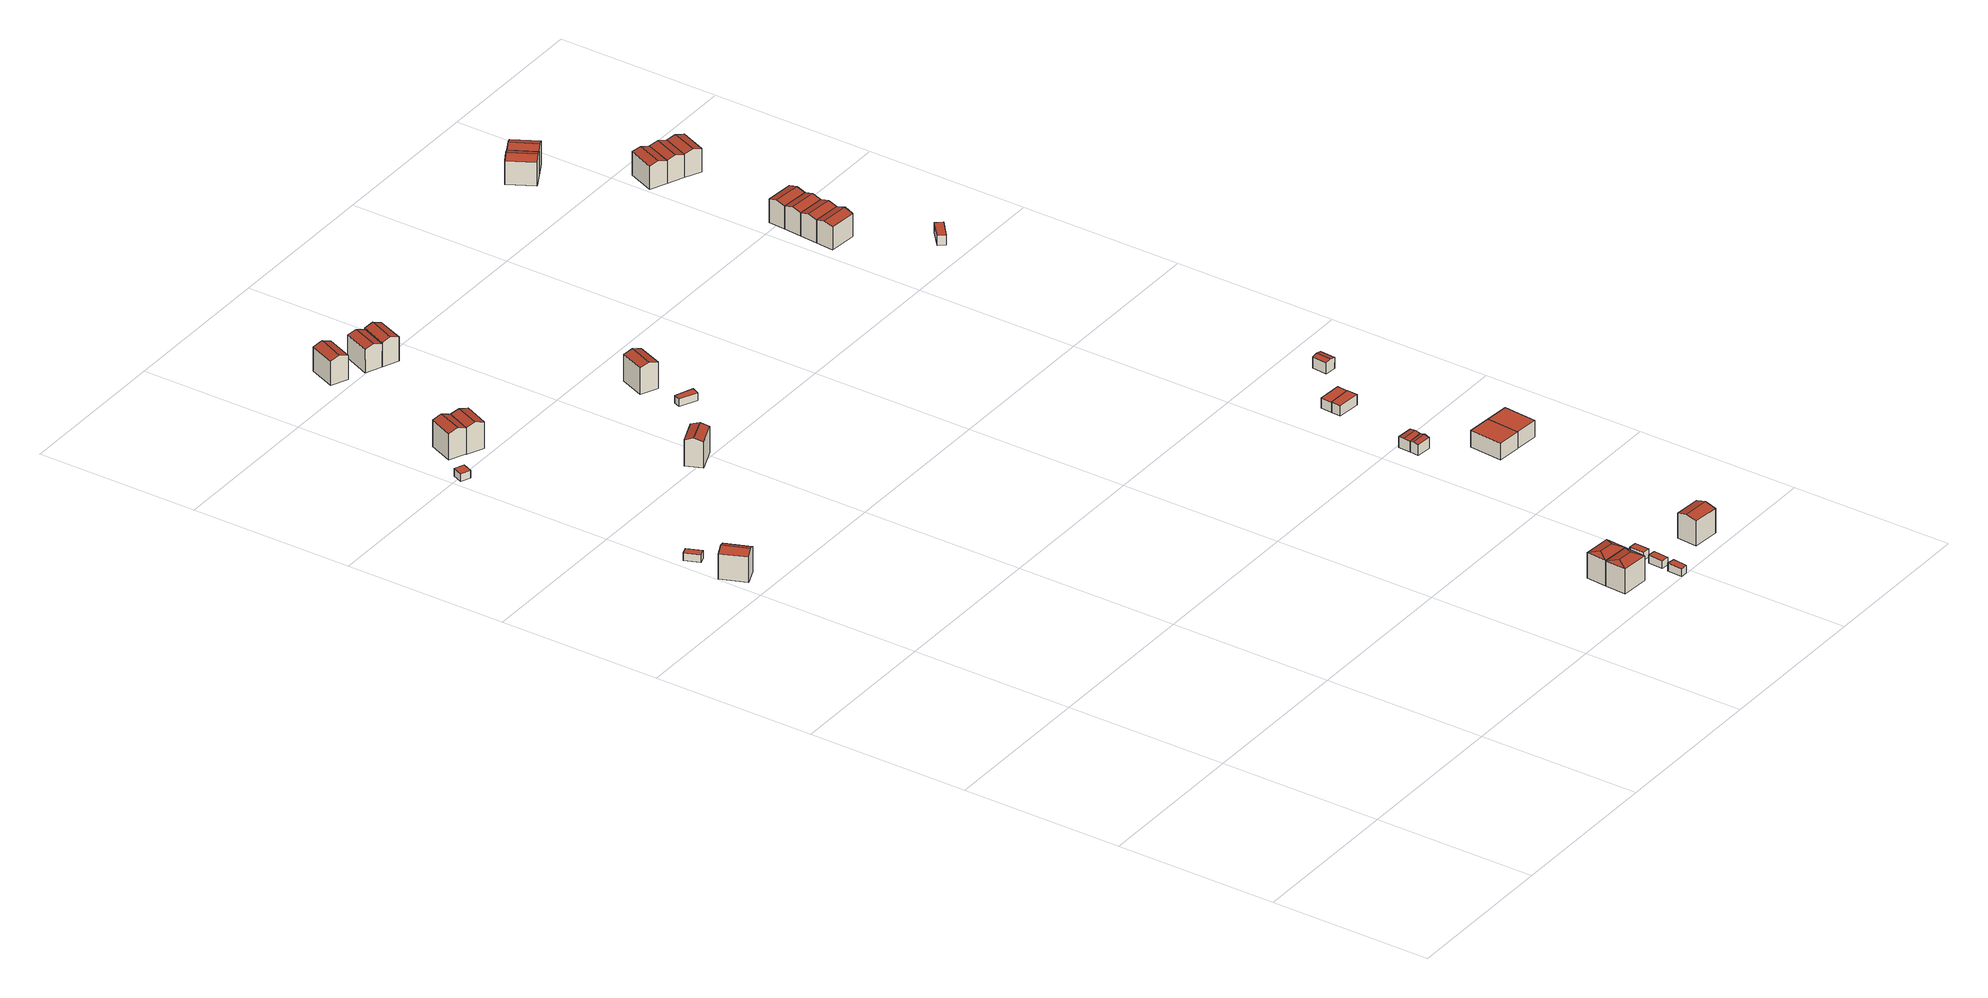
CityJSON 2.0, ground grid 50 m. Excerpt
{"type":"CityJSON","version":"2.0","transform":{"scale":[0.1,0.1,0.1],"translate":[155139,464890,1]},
"CityObjects":{
"building1":{"type":"Building","attributes":{"b3_bag_bag_overlap":0,"b3_bouwlagen":3,"b3_dak_type":"slanted","b3_extrusie":"standard","b3_h_dak_50p":9.16,"b3_h_dak_70p":9.9,"b3_h_dak_max":10.88,"b3_h_dak_min":7.5,"b3_h_maaiveld":1.74,"b3_h_nok":10.92,"b3_is_glas_dak":false,"b3_kas_warenhuis":false,"b3_kwaliteitsindicator":true,"b3_mutatie_ahn3_ahn4":false,"b3_mutatie_ahn4_ahn5":false,"b3_n_nok":1,"b3_n_vlakken":2,"b3_opp_buitenmuur":124.51,"b3_opp_dak_plat":0,"b3_opp_dak_schuin":59.18,"b3_opp_grond":45.48,"b3_opp_scheidingsmuur":61.88,"b3_rmse_lod12":1.39,"b3_rmse_lod13":1.39,"b3_rmse_lod22":0.351,"b3_t_run":29,"b3_val3dity_lod12":"[]","b3_val3dity_lod13":"[]","b3_val3dity_lod22":"[]","b3_volume_lod12":368.7,"b3_volume_lod13":368.7,"b3_volume_lod22":338.56,"geconstateerd":false,"oorspronkelijkbouwjaar":1986,"status":"Pand in gebruik"},"children":["building1-1"]},
"building1-1":{"type":"BuildingPart","parents":["building1"],"geometry":[{"type":"Solid","lod":"2.2","boundaries":[[[[0,1,2,3]],[[4,5,6,7]],[[5,4,1,0]],[[4,7,8,2,1]],[[9,8,7,6]],[[8,9,3,2]],[[9,6,5,0,3]]]],"semantics":{"surfaces":[{"type":"GroundSurface"},{"type":"RoofSurface"},{"type":"WallSurface"}],"values":[[0,1,2,2,1,2,2]]}}]},
"building2":{"type":"Building","attributes":{"b3_dak_type":"horizontal","b3_extrusie":"standard","b3_h_dak_50p":4.19,"b3_h_dak_70p":4.2,"b3_h_dak_max":4.26,"b3_h_dak_min":4.14,"b3_h_maaiveld":1.78,"b3_is_glas_dak":false,"b3_kas_warenhuis":false,"b3_kwaliteitsindicator":true,"b3_mutatie_ahn3_ahn4":false,"b3_mutatie_ahn4_ahn5":false,"b3_n_nok":0,"b3_n_vlakken":1,"b3_opp_buitenmuur":34.71,"b3_opp_dak_plat":10.98,"b3_opp_dak_schuin":0,"b3_opp_grond":10.98,"b3_opp_scheidingsmuur":0,"b3_rmse_lod12":0.0267,"b3_rmse_lod13":0.0267,"b3_rmse_lod22":0.0263,"b3_t_run":11,"b3_val3dity_lod12":"[]","b3_val3dity_lod13":"[]","b3_val3dity_lod22":"[]","b3_volume_lod12":26.51,"b3_volume_lod13":26.51,"b3_volume_lod22":26.48,"geconstateerd":false,"oorspronkelijkbouwjaar":1986,"status":"Pand in gebruik"},"children":["building2-1"]},
"building2-1":{"type":"BuildingPart","parents":["building2"],"geometry":[{"type":"Solid","lod":"2.2","boundaries":[[[[10,11,12,13]],[[14,15,16,17]],[[17,16,11,10]],[[16,15,12,11]],[[15,14,13,12]],[[14,17,10,13]]]],"semantics":{"surfaces":[{"type":"GroundSurface"},{"type":"RoofSurface"},{"type":"WallSurface"}],"values":[[0,1,2,2,2,2]]}}]},
"building3":{"type":"Building","attributes":{"b3_bag_bag_overlap":0,"b3_dak_type":"horizontal","b3_extrusie":"standard","b3_h_dak_50p":4.11,"b3_h_dak_70p":4.11,"b3_h_dak_max":4.18,"b3_h_dak_min":4.07,"b3_h_maaiveld":1.72,"b3_is_glas_dak":false,"b3_kas_warenhuis":false,"b3_kwaliteitsindicator":true,"b3_mutatie_ahn3_ahn4":false,"b3_mutatie_ahn4_ahn5":false,"b3_n_nok":0,"b3_n_vlakken":1,"b3_opp_buitenmuur":25.35,"b3_opp_dak_plat":10.2,"b3_opp_dak_schuin":0,"b3_opp_grond":10.2,"b3_opp_scheidingsmuur":5.17,"b3_rmse_lod12":0.0233,"b3_rmse_lod13":0.0233,"b3_rmse_lod22":0.0217,"b3_t_run":9,"b3_val3dity_lod12":"[]","b3_val3dity_lod13":"[]","b3_val3dity_lod22":"[]","b3_volume_lod12":24.41,"b3_volume_lod13":24.41,"b3_volume_lod22":24.38,"geconstateerd":false,"oorspronkelijkbouwjaar":1986,"status":"Pand in gebruik"},"children":["building3-1"]},
"building3-1":{"type":"BuildingPart","parents":["building3"],"geometry":[{"type":"Solid","lod":"2.2","boundaries":[[[[18,19,20,21]],[[22,23,24,25]],[[25,24,19,18]],[[24,23,20,19]],[[23,22,21,20]],[[22,25,18,21]]]],"semantics":{"surfaces":[{"type":"GroundSurface"},{"type":"RoofSurface"},{"type":"WallSurface"}],"values":[[0,1,2,2,2,2]]}}]},
"building4":{"type":"Building","attributes":{"b3_bag_bag_overlap":0,"b3_bouwlagen":3,"b3_dak_type":"slanted","b3_extrusie":"standard","b3_h_dak_50p":9.34,"b3_h_dak_70p":10.11,"b3_h_dak_max":11.2,"b3_h_dak_min":7.55,"b3_h_maaiveld":1.66,"b3_h_nok":11.25,"b3_is_glas_dak":false,"b3_kas_warenhuis":false,"b3_kwaliteitsindicator":true,"b3_mutatie_ahn3_ahn4":false,"b3_mutatie_ahn4_ahn5":false,"b3_n_nok":1,"b3_n_vlakken":2,"b3_opp_buitenmuur":63.86,"b3_opp_dak_plat":0,"b3_opp_dak_schuin":61.32,"b3_opp_grond":44.93,"b3_opp_scheidingsmuur":125.88,"b3_rmse_lod12":1.31,"b3_rmse_lod13":1.31,"b3_rmse_lod22":0.092,"b3_t_run":27,"b3_val3dity_lod12":"[]","b3_val3dity_lod13":"[]","b3_val3dity_lod22":"[]","b3_volume_lod12":380.02,"b3_volume_lod13":380.02,"b3_volume_lod22":346.81,"geconstateerd":false,"oorspronkelijkbouwjaar":1986,"status":"Pand in gebruik"},"children":["building4-1"]},
"building4-1":{"type":"BuildingPart","parents":["building4"],"geometry":[{"type":"Solid","lod":"2.2","boundaries":[[[[26,27,28,29]],[[30,31,32,33]],[[31,30,27,26]],[[30,33,34,28,27]],[[35,34,33,32]],[[34,35,29,28]],[[35,32,31,26,29]]]],"semantics":{"surfaces":[{"type":"GroundSurface"},{"type":"RoofSurface"},{"type":"WallSurface"}],"values":[[0,1,2,2,1,2,2]]}}]},
"building5":{"type":"Building","attributes":{"b3_bag_bag_overlap":0,"b3_bouwlagen":3,"b3_dak_type":"slanted","b3_extrusie":"standard","b3_h_dak_50p":9.34,"b3_h_dak_70p":10.17,"b3_h_dak_max":11.19,"b3_h_dak_min":7.53,"b3_h_maaiveld":1.62,"b3_h_nok":11.29,"b3_is_glas_dak":false,"b3_kas_warenhuis":false,"b3_kwaliteitsindicator":true,"b3_mutatie_ahn3_ahn4":false,"b3_mutatie_ahn4_ahn5":false,"b3_n_nok":1,"b3_n_vlakken":2,"b3_opp_buitenmuur":131.71,"b3_opp_dak_plat":0,"b3_opp_dak_schuin":63.19,"b3_opp_grond":46.37,"b3_opp_scheidingsmuur":62.33,"b3_rmse_lod12":1.32,"b3_rmse_lod13":1.32,"b3_rmse_lod22":0.0373,"b3_t_run":38,"b3_val3dity_lod12":"[]","b3_val3dity_lod13":"[]","b3_val3dity_lod22":"[]","b3_volume_lod12":394.14,"b3_volume_lod13":394.14,"b3_volume_lod22":361.53,"geconstateerd":false,"oorspronkelijkbouwjaar":1986,"status":"Pand in gebruik"},"children":["building5-1"]},
"building5-1":{"type":"BuildingPart","parents":["building5"],"geometry":[{"type":"Solid","lod":"2.2","boundaries":[[[[36,37,38,39]],[[34,40,41,37,36]],[[42,41,40,43]],[[41,42,38,37]],[[42,43,35,39,38]],[[34,35,43,40]],[[35,34,36,39]]]],"semantics":{"surfaces":[{"type":"GroundSurface"},{"type":"WallSurface"},{"type":"RoofSurface"}],"values":[[0,1,2,1,1,2,1]]}}]},
"building6":{"type":"Building","attributes":{"b3_bag_bag_overlap":0,"b3_bouwlagen":3,"b3_dak_type":"slanted","b3_extrusie":"standard","b3_h_dak_50p":9.34,"b3_h_dak_70p":10.08,"b3_h_dak_max":11.19,"b3_h_dak_min":7.54,"b3_h_maaiveld":1.75,"b3_h_nok":11.25,"b3_is_glas_dak":false,"b3_kas_warenhuis":false,"b3_kwaliteitsindicator":true,"b3_mutatie_ahn3_ahn4":false,"b3_mutatie_ahn4_ahn5":false,"b3_n_nok":1,"b3_n_vlakken":2,"b3_opp_buitenmuur":58.38,"b3_opp_dak_plat":0,"b3_opp_dak_schuin":58.74,"b3_opp_grond":43,"b3_opp_scheidingsmuur":125.67,"b3_rmse_lod12":1.34,"b3_rmse_lod13":1.34,"b3_rmse_lod22":0.0175,"b3_t_run":35,"b3_val3dity_lod12":"[]","b3_val3dity_lod13":"[]","b3_val3dity_lod22":"[]","b3_volume_lod12":358.3,"b3_volume_lod13":358.3,"b3_volume_lod22":327.25,"geconstateerd":false,"oorspronkelijkbouwjaar":1985,"status":"Pand in gebruik"},"children":["building6-1"]},
"building6-1":{"type":"BuildingPart","parents":["building6"],"geometry":[{"type":"Solid","lod":"2.2","boundaries":[[[[44,45,46,47]],[[48,49,50,51]],[[49,48,45,44]],[[48,51,52,46,45]],[[53,52,51,50]],[[52,53,47,46]],[[53,50,49,44,47]]]],"semantics":{"surfaces":[{"type":"GroundSurface"},{"type":"RoofSurface"},{"type":"WallSurface"}],"values":[[0,1,2,2,1,2,2]]}}]},
"building7":{"type":"Building","attributes":{"b3_bag_bag_overlap":0,"b3_bouwlagen":3,"b3_dak_type":"slanted","b3_extrusie":"standard","b3_h_dak_50p":8.76,"b3_h_dak_70p":9.24,"b3_h_dak_max":9.93,"b3_h_dak_min":7.47,"b3_h_maaiveld":1.59,"b3_h_nok":9.94,"b3_is_glas_dak":false,"b3_kas_warenhuis":false,"b3_kwaliteitsindicator":true,"b3_mutatie_ahn3_ahn4":false,"b3_mutatie_ahn4_ahn5":false,"b3_n_nok":1,"b3_n_vlakken":2,"b3_opp_buitenmuur":130.34,"b3_opp_dak_plat":0,"b3_opp_dak_schuin":55.79,"b3_opp_grond":48.56,"b3_opp_scheidingsmuur":59.78,"b3_rmse_lod12":0.867,"b3_rmse_lod13":0.867,"b3_rmse_lod22":0.0319,"b3_t_run":42,"b3_val3dity_lod12":"[]","b3_val3dity_lod13":"[]","b3_val3dity_lod22":"[]","b3_volume_lod12":369.94,"b3_volume_lod13":369.94,"b3_volume_lod22":346.53,"geconstateerd":false,"oorspronkelijkbouwjaar":1986,"status":"Pand in gebruik"},"children":["building7-1"]},
"building7-1":{"type":"BuildingPart","parents":["building7"],"geometry":[{"type":"Solid","lod":"2.2","boundaries":[[[[54,55,56,57]],[[58,59,60,61]],[[59,58,55,54]],[[58,61,62,56,55]],[[63,62,61,60]],[[62,63,57,56]],[[63,60,59,54,57]]]],"semantics":{"surfaces":[{"type":"GroundSurface"},{"type":"RoofSurface"},{"type":"WallSurface"}],"values":[[0,1,2,2,1,2,2]]}}]},
"building8":{"type":"Building","attributes":{"b3_bag_bag_overlap":0,"b3_bouwlagen":3,"b3_dak_type":"slanted","b3_extrusie":"standard","b3_h_dak_50p":9.59,"b3_h_dak_70p":9.62,"b3_h_dak_max":10.36,"b3_h_dak_min":7.39,"b3_h_maaiveld":1.65,"b3_h_nok":10.44,"b3_is_glas_dak":false,"b3_kas_warenhuis":false,"b3_kwaliteitsindicator":true,"b3_mutatie_ahn3_ahn4":false,"b3_mutatie_ahn4_ahn5":false,"b3_n_nok":6,"b3_n_vlakken":6,"b3_opp_buitenmuur":95.9,"b3_opp_dak_plat":4.78,"b3_opp_dak_schuin":62.77,"b3_opp_grond":56.21,"b3_opp_scheidingsmuur":122.67,"b3_rmse_lod12":1.05,"b3_rmse_lod13":1.05,"b3_rmse_lod22":0.174,"b3_t_run":37,"b3_val3dity_lod12":"[]","b3_val3dity_lod13":"[]","b3_val3dity_lod22":"[]","b3_volume_lod12":448,"b3_volume_lod13":448,"b3_volume_lod22":418.2,"geconstateerd":false,"oorspronkelijkbouwjaar":1973,"status":"Pand in gebruik"},"children":["building8-1"]},
"building8-1":{"type":"BuildingPart","parents":["building8"],"geometry":[{"type":"Solid","lod":"2.2","boundaries":[[[[64,65,66,67]],[[68,69,70]],[[69,68,65,64]],[[71,68,70,72]],[[68,71,66,65]],[[73,71,72]],[[71,73,67,66]],[[69,73,72,70]],[[73,69,64,67]]]],"semantics":{"surfaces":[{"type":"GroundSurface"},{"type":"RoofSurface"},{"type":"WallSurface"}],"values":[[0,1,2,1,2,1,2,1,2]]}}]},
"building9":{"type":"Building","attributes":{"b3_bag_bag_overlap":0,"b3_bouwlagen":3,"b3_dak_type":"slanted","b3_extrusie":"standard","b3_h_dak_50p":9.63,"b3_h_dak_70p":9.66,"b3_h_dak_max":10.34,"b3_h_dak_min":7.38,"b3_h_maaiveld":1.62,"b3_h_nok":10.46,"b3_is_glas_dak":false,"b3_kas_warenhuis":false,"b3_kwaliteitsindicator":true,"b3_mutatie_ahn3_ahn4":false,"b3_mutatie_ahn4_ahn5":false,"b3_n_nok":5,"b3_n_vlakken":6,"b3_opp_buitenmuur":97.19,"b3_opp_dak_plat":3.48,"b3_opp_dak_schuin":66.15,"b3_opp_grond":54.5,"b3_opp_scheidingsmuur":122.84,"b3_rmse_lod12":1.07,"b3_rmse_lod13":1.07,"b3_rmse_lod22":0.141,"b3_t_run":46,"b3_val3dity_lod12":"[]","b3_val3dity_lod13":"[]","b3_val3dity_lod22":"[]","b3_volume_lod12":438.37,"b3_volume_lod13":438.37,"b3_volume_lod22":408.95,"geconstateerd":false,"oorspronkelijkbouwjaar":1973,"status":"Pand in gebruik"},"children":["building9-1"]},
"building9-1":{"type":"BuildingPart","parents":["building9"],"geometry":[{"type":"Solid","lod":"2.2","boundaries":[[[[74,75,76,77]],[[78,79,80,81]],[[79,78,75,74]],[[82,78,81]],[[78,82,76,75]],[[83,82,81,80]],[[82,83,77,76]],[[79,83,80]],[[83,79,74,77]]]],"semantics":{"surfaces":[{"type":"GroundSurface"},{"type":"RoofSurface"},{"type":"WallSurface"}],"values":[[0,1,2,1,2,1,2,1,2]]}}]},
"building10":{"type":"Building","attributes":{"b3_bag_bag_overlap":0,"b3_bouwlagen":3,"b3_dak_type":"slanted","b3_extrusie":"standard","b3_h_dak_50p":8.68,"b3_h_dak_70p":9.21,"b3_h_dak_max":9.94,"b3_h_dak_min":7.51,"b3_h_maaiveld":1.82,"b3_h_nok":9.94,"b3_is_glas_dak":false,"b3_kas_warenhuis":false,"b3_kwaliteitsindicator":true,"b3_mutatie_ahn3_ahn4":false,"b3_mutatie_ahn4_ahn5":false,"b3_n_nok":1,"b3_n_vlakken":2,"b3_opp_buitenmuur":60.93,"b3_opp_dak_plat":0,"b3_opp_dak_schuin":54.11,"b3_opp_grond":46.91,"b3_opp_scheidingsmuur":119.44,"b3_rmse_lod12":0.882,"b3_rmse_lod13":0.882,"b3_rmse_lod22":0.0192,"b3_t_run":23,"b3_val3dity_lod12":"[]","b3_val3dity_lod13":"[]","b3_val3dity_lod22":"[]","b3_volume_lod12":345.57,"b3_volume_lod13":345.57,"b3_volume_lod22":322.76,"geconstateerd":false,"oorspronkelijkbouwjaar":1986,"status":"Pand in gebruik"},"children":["building10-1"]},
"building10-1":{"type":"BuildingPart","parents":["building10"],"geometry":[{"type":"Solid","lod":"2.2","boundaries":[[[[84,85,86,87]],[[88,89,90,91]],[[89,88,85,84]],[[88,91,92,86,85]],[[93,92,91,90]],[[92,93,87,86]],[[93,90,89,84,87]]]],"semantics":{"surfaces":[{"type":"GroundSurface"},{"type":"RoofSurface"},{"type":"WallSurface"}],"values":[[0,1,2,2,1,2,2]]}}]},
"building11":{"type":"Building","attributes":{"b3_bag_bag_overlap":0,"b3_bouwlagen":3,"b3_dak_type":"slanted","b3_extrusie":"standard","b3_h_dak_50p":8.87,"b3_h_dak_70p":9.53,"b3_h_dak_max":9.92,"b3_h_dak_min":7.48,"b3_h_maaiveld":1.83,"b3_h_nok":10,"b3_is_glas_dak":false,"b3_kas_warenhuis":false,"b3_kwaliteitsindicator":true,"b3_mutatie_ahn3_ahn4":false,"b3_mutatie_ahn4_ahn5":false,"b3_n_nok":1,"b3_n_vlakken":3,"b3_opp_buitenmuur":69.02,"b3_opp_dak_plat":8.66,"b3_opp_dak_schuin":46.27,"b3_opp_grond":46.91,"b3_opp_scheidingsmuur":119.4,"b3_rmse_lod12":1.09,"b3_rmse_lod13":1.09,"b3_rmse_lod22":0.0688,"b3_t_run":29,"b3_val3dity_lod12":"[]","b3_val3dity_lod13":"[]","b3_val3dity_lod22":"[]","b3_volume_lod12":361.29,"b3_volume_lod13":361.29,"b3_volume_lod22":326.01,"geconstateerd":false,"oorspronkelijkbouwjaar":1986,"status":"Pand in gebruik"},"children":["building11-1"]},
"building11-1":{"type":"BuildingPart","parents":["building11"],"geometry":[{"type":"Solid","lod":"2.2","boundaries":[[[[87,86,94,95]],[[96,97,98,99]],[[97,96,86,87]],[[96,99,100,94,86]],[[101,100,99,98]],[[100,101,95,94]],[[101,98,97,87,95]]]],"semantics":{"surfaces":[{"type":"GroundSurface"},{"type":"RoofSurface"},{"type":"WallSurface"}],"values":[[0,1,2,2,1,2,2]]}}]},
"building12":{"type":"Building","attributes":{"b3_dak_type":"horizontal","b3_extrusie":"standard","b3_h_dak_50p":4.08,"b3_h_dak_70p":4.09,"b3_h_dak_max":4.12,"b3_h_dak_min":4.02,"b3_h_maaiveld":1.57,"b3_is_glas_dak":false,"b3_kas_warenhuis":false,"b3_kwaliteitsindicator":true,"b3_mutatie_ahn3_ahn4":false,"b3_mutatie_ahn4_ahn5":false,"b3_n_nok":0,"b3_n_vlakken":1,"b3_opp_buitenmuur":34.13,"b3_opp_dak_plat":10.34,"b3_opp_dak_schuin":0,"b3_opp_grond":10.34,"b3_opp_scheidingsmuur":0,"b3_rmse_lod12":0.0397,"b3_rmse_lod13":0.0397,"b3_rmse_lod22":0.0387,"b3_t_run":14,"b3_val3dity_lod12":"[]","b3_val3dity_lod13":"[]","b3_val3dity_lod22":"[]","b3_volume_lod12":25.99,"b3_volume_lod13":25.99,"b3_volume_lod22":25.9,"geconstateerd":false,"oorspronkelijkbouwjaar":1973,"status":"Pand in gebruik"},"children":["building12-1"]},
"building12-1":{"type":"BuildingPart","parents":["building12"],"geometry":[{"type":"Solid","lod":"2.2","boundaries":[[[[102,103,104,105]],[[106,107,108,109]],[[109,108,103,102]],[[108,107,104,103]],[[107,106,105,104]],[[106,109,102,105]]]],"semantics":{"surfaces":[{"type":"GroundSurface"},{"type":"RoofSurface"},{"type":"WallSurface"}],"values":[[0,1,2,2,2,2]]}}]},
"building13":{"type":"Building","attributes":{"b3_bag_bag_overlap":0,"b3_dak_type":"horizontal","b3_extrusie":"standard","b3_h_dak_50p":4.14,"b3_h_dak_70p":4.14,"b3_h_dak_max":4.2,"b3_h_dak_min":4.1,"b3_h_maaiveld":1.68,"b3_is_glas_dak":false,"b3_kas_warenhuis":false,"b3_kwaliteitsindicator":true,"b3_mutatie_ahn3_ahn4":false,"b3_mutatie_ahn4_ahn5":false,"b3_n_nok":0,"b3_n_vlakken":1,"b3_opp_buitenmuur":34.85,"b3_opp_dak_plat":13.58,"b3_opp_dak_schuin":0,"b3_opp_grond":13.58,"b3_opp_scheidingsmuur":5.47,"b3_rmse_lod12":0.0213,"b3_rmse_lod13":0.0213,"b3_rmse_lod22":0.0205,"b3_t_run":16,"b3_val3dity_lod12":"[]","b3_val3dity_lod13":"[]","b3_val3dity_lod22":"[]","b3_volume_lod12":33.43,"b3_volume_lod13":33.43,"b3_volume_lod22":33.38,"geconstateerd":false,"oorspronkelijkbouwjaar":1986,"status":"Pand in gebruik"},"children":["building13-1"]},
"building13-1":{"type":"BuildingPart","parents":["building13"],"geometry":[{"type":"Solid","lod":"2.2","boundaries":[[[[110,111,112,113]],[[114,115,116,117]],[[117,116,111,110]],[[116,115,112,111]],[[115,114,113,112]],[[114,117,110,113]]]],"semantics":{"surfaces":[{"type":"GroundSurface"},{"type":"RoofSurface"},{"type":"WallSurface"}],"values":[[0,1,2,2,2,2]]}}]},
"building14":{"type":"Building","attributes":{"b3_dak_type":"horizontal","b3_extrusie":"standard","b3_h_dak_50p":4.08,"b3_h_dak_70p":4.08,"b3_h_dak_max":4.11,"b3_h_dak_min":4.03,"b3_h_maaiveld":1.58,"b3_is_glas_dak":false,"b3_kas_warenhuis":false,"b3_kwaliteitsindicator":true,"b3_mutatie_ahn3_ahn4":false,"b3_mutatie_ahn4_ahn5":false,"b3_n_nok":0,"b3_n_vlakken":1,"b3_opp_buitenmuur":34.51,"b3_opp_dak_plat":10.58,"b3_opp_dak_schuin":0,"b3_opp_grond":10.58,"b3_opp_scheidingsmuur":0,"b3_rmse_lod12":0.0212,"b3_rmse_lod13":0.0212,"b3_rmse_lod22":0.0193,"b3_t_run":11,"b3_val3dity_lod12":"[]","b3_val3dity_lod13":"[]","b3_val3dity_lod22":"[]","b3_volume_lod12":26.47,"b3_volume_lod13":26.47,"b3_volume_lod22":26.38,"geconstateerd":false,"oorspronkelijkbouwjaar":1973,"status":"Pand in gebruik"},"children":["building14-1"]},
"building14-1":{"type":"BuildingPart","parents":["building14"],"geometry":[{"type":"Solid","lod":"2.2","boundaries":[[[[118,119,120,121]],[[122,123,124,125]],[[125,124,119,118]],[[124,123,120,119]],[[123,122,121,120]],[[122,125,118,121]]]],"semantics":{"surfaces":[{"type":"GroundSurface"},{"type":"RoofSurface"},{"type":"WallSurface"}],"values":[[0,1,2,2,2,2]]}}]},
"building15":{"type":"Building","attributes":{"b3_dak_type":"horizontal","b3_extrusie":"standard","b3_h_dak_50p":4.11,"b3_h_dak_70p":4.13,"b3_h_dak_max":4.26,"b3_h_dak_min":4.05,"b3_h_maaiveld":1.56,"b3_is_glas_dak":false,"b3_kas_warenhuis":false,"b3_kwaliteitsindicator":true,"b3_mutatie_ahn3_ahn4":false,"b3_mutatie_ahn4_ahn5":false,"b3_n_nok":0,"b3_n_vlakken":1,"b3_opp_buitenmuur":35.26,"b3_opp_dak_plat":10.42,"b3_opp_dak_schuin":0,"b3_opp_grond":10.42,"b3_opp_scheidingsmuur":0,"b3_rmse_lod12":0.0546,"b3_rmse_lod13":0.0546,"b3_rmse_lod22":0.0473,"b3_t_run":8,"b3_val3dity_lod12":"[]","b3_val3dity_lod13":"[]","b3_val3dity_lod22":"[]","b3_volume_lod12":26.93,"b3_volume_lod13":26.93,"b3_volume_lod22":26.82,"geconstateerd":false,"oorspronkelijkbouwjaar":1973,"status":"Pand in gebruik"},"children":["building15-1"]},
"building15-1":{"type":"BuildingPart","parents":["building15"],"geometry":[{"type":"Solid","lod":"2.2","boundaries":[[[[126,127,128,129]],[[130,131,132,133]],[[133,132,127,126]],[[132,131,128,127]],[[131,130,129,128]],[[130,133,126,129]]]],"semantics":{"surfaces":[{"type":"GroundSurface"},{"type":"RoofSurface"},{"type":"WallSurface"}],"values":[[0,1,2,2,2,2]]}}]},
"building16":{"type":"Building","attributes":{"b3_bag_bag_overlap":0,"b3_bouwlagen":3,"b3_dak_type":"slanted","b3_extrusie":"standard","b3_h_dak_50p":9.32,"b3_h_dak_70p":10.09,"b3_h_dak_max":11.2,"b3_h_dak_min":7.5,"b3_h_maaiveld":1.68,"b3_h_nok":11.26,"b3_is_glas_dak":false,"b3_kas_warenhuis":false,"b3_kwaliteitsindicator":true,"b3_mutatie_ahn3_ahn4":false,"b3_mutatie_ahn4_ahn5":false,"b3_n_nok":1,"b3_n_vlakken":2,"b3_opp_buitenmuur":63.35,"b3_opp_dak_plat":0,"b3_opp_dak_schuin":62.39,"b3_opp_grond":45.68,"b3_opp_scheidingsmuur":127.02,"b3_rmse_lod12":1.31,"b3_rmse_lod13":1.31,"b3_rmse_lod22":0.0232,"b3_t_run":28,"b3_val3dity_lod12":"[]","b3_val3dity_lod13":"[]","b3_val3dity_lod22":"[]","b3_volume_lod12":383.94,"b3_volume_lod13":383.94,"b3_volume_lod22":351.82,"geconstateerd":false,"oorspronkelijkbouwjaar":1986,"status":"Pand in gebruik"},"children":["building16-1"]},
"building16-1":{"type":"BuildingPart","parents":["building16"],"geometry":[{"type":"Solid","lod":"2.2","boundaries":[[[[134,135,136,137]],[[138,139,140,135,134]],[[141,140,139,142]],[[140,141,136,135]],[[141,142,143,137,136]],[[138,143,142,139]],[[143,138,134,137]]]],"semantics":{"surfaces":[{"type":"GroundSurface"},{"type":"WallSurface"},{"type":"RoofSurface"}],"values":[[0,1,2,1,1,2,1]]}}]},
"building17":{"type":"Building","attributes":{"b3_bag_bag_overlap":0,"b3_bouwlagen":3,"b3_dak_type":"slanted","b3_extrusie":"standard","b3_h_dak_50p":8.99,"b3_h_dak_70p":9.61,"b3_h_dak_max":10.42,"b3_h_dak_min":7.51,"b3_h_maaiveld":1.72,"b3_h_nok":10.51,"b3_is_glas_dak":false,"b3_kas_warenhuis":false,"b3_kwaliteitsindicator":true,"b3_mutatie_ahn3_ahn4":false,"b3_mutatie_ahn4_ahn5":false,"b3_n_nok":1,"b3_n_vlakken":2,"b3_opp_buitenmuur":74.22,"b3_opp_dak_plat":0,"b3_opp_dak_schuin":65.79,"b3_opp_grond":53.05,"b3_opp_scheidingsmuur":120.07,"b3_rmse_lod12":1.11,"b3_rmse_lod13":1.11,"b3_rmse_lod22":0.156,"b3_t_run":27,"b3_val3dity_lod12":"[]","b3_val3dity_lod13":"[]","b3_val3dity_lod22":"[]","b3_volume_lod12":418.41,"b3_volume_lod13":418.41,"b3_volume_lod22":386.11,"geconstateerd":false,"oorspronkelijkbouwjaar":1973,"status":"Pand in gebruik"},"children":["building17-1"]},
"building17-1":{"type":"BuildingPart","parents":["building17"],"geometry":[{"type":"Solid","lod":"2.2","boundaries":[[[[144,145,146,147]],[[148,149,150,151]],[[149,148,145,144]],[[148,151,152,146,145]],[[153,152,151,150]],[[152,153,147,146]],[[153,150,149,144,147]]]],"semantics":{"surfaces":[{"type":"GroundSurface"},{"type":"RoofSurface"},{"type":"WallSurface"}],"values":[[0,1,2,2,1,2,2]]}}]},
"building18":{"type":"Building","attributes":{"b3_bag_bag_overlap":0,"b3_dak_type":"slanted","b3_extrusie":"standard","b3_h_dak_50p":4.89,"b3_h_dak_70p":5.17,"b3_h_dak_max":5.56,"b3_h_dak_min":4.29,"b3_h_maaiveld":1.78,"b3_h_nok":5.54,"b3_is_glas_dak":false,"b3_kas_warenhuis":false,"b3_kwaliteitsindicator":true,"b3_mutatie_ahn3_ahn4":false,"b3_mutatie_ahn4_ahn5":false,"b3_n_nok":1,"b3_n_vlakken":2,"b3_opp_buitenmuur":29.48,"b3_opp_dak_plat":0,"b3_opp_dak_schuin":15.84,"b3_opp_grond":13.96,"b3_opp_scheidingsmuur":14.85,"b3_rmse_lod12":0.464,"b3_rmse_lod13":0.464,"b3_rmse_lod22":0.0147,"b3_t_run":10,"b3_val3dity_lod12":"[]","b3_val3dity_lod13":"[]","b3_val3dity_lod22":"[]","b3_volume_lod12":47.33,"b3_volume_lod13":47.33,"b3_volume_lod22":43.62,"geconstateerd":false,"oorspronkelijkbouwjaar":1984,"status":"Pand in gebruik"},"children":["building18-1"]},
"building18-1":{"type":"BuildingPart","parents":["building18"],"geometry":[{"type":"Solid","lod":"2.2","boundaries":[[[[154,155,156,157]],[[158,159,160,161]],[[159,158,155,154]],[[158,161,162,156,155]],[[163,162,161,160]],[[162,163,157,156]],[[163,160,159,154,157]]]],"semantics":{"surfaces":[{"type":"GroundSurface"},{"type":"RoofSurface"},{"type":"WallSurface"}],"values":[[0,1,2,2,1,2,2]]}}]},
"building19":{"type":"Building","attributes":{"b3_bag_bag_overlap":0,"b3_dak_type":"slanted","b3_extrusie":"standard","b3_h_dak_50p":4.88,"b3_h_dak_70p":5.14,"b3_h_dak_max":5.57,"b3_h_dak_min":4.27,"b3_h_maaiveld":1.78,"b3_h_nok":5.54,"b3_is_glas_dak":false,"b3_kas_warenhuis":false,"b3_kwaliteitsindicator":true,"b3_mutatie_ahn3_ahn4":false,"b3_mutatie_ahn4_ahn5":false,"b3_n_nok":1,"b3_n_vlakken":2,"b3_opp_buitenmuur":33,"b3_opp_dak_plat":0,"b3_opp_dak_schuin":19.74,"b3_opp_grond":17.36,"b3_opp_scheidingsmuur":14.85,"b3_rmse_lod12":0.468,"b3_rmse_lod13":0.468,"b3_rmse_lod22":0.0246,"b3_t_run":11,"b3_val3dity_lod12":"[]","b3_val3dity_lod13":"[]","b3_val3dity_lod22":"[]","b3_volume_lod12":58.73,"b3_volume_lod13":58.73,"b3_volume_lod22":54.25,"geconstateerd":false,"oorspronkelijkbouwjaar":1984,"status":"Pand in gebruik"},"children":["building19-1"]},
"building19-1":{"type":"BuildingPart","parents":["building19"],"geometry":[{"type":"Solid","lod":"2.2","boundaries":[[[[155,154,164,165]],[[159,158,166,167]],[[158,159,154,155]],[[159,167,168,164,154]],[[169,168,167,166]],[[168,169,165,164]],[[169,166,158,155,165]]]],"semantics":{"surfaces":[{"type":"GroundSurface"},{"type":"RoofSurface"},{"type":"WallSurface"}],"values":[[0,1,2,2,1,2,2]]}}]},
"building20":{"type":"Building","attributes":{"b3_bag_bag_overlap":0,"b3_bouwlagen":2,"b3_dak_type":"slanted","b3_extrusie":"standard","b3_h_dak_50p":5.93,"b3_h_dak_70p":7.03,"b3_h_dak_max":7.85,"b3_h_dak_min":4.36,"b3_h_maaiveld":1.75,"b3_h_nok":7.91,"b3_is_glas_dak":false,"b3_kas_warenhuis":false,"b3_kwaliteitsindicator":true,"b3_mutatie_ahn3_ahn4":false,"b3_mutatie_ahn4_ahn5":false,"b3_n_nok":1,"b3_n_vlakken":3,"b3_opp_buitenmuur":92.65,"b3_opp_dak_plat":0,"b3_opp_dak_schuin":86.09,"b3_opp_grond":75.24,"b3_opp_scheidingsmuur":44.11,"b3_rmse_lod12":1.44,"b3_rmse_lod13":1.44,"b3_rmse_lod22":0.0599,"b3_t_run":31,"b3_val3dity_lod12":"[]","b3_val3dity_lod13":"[]","b3_val3dity_lod22":"[]","b3_volume_lod12":394.45,"b3_volume_lod13":394.45,"b3_volume_lod22":324.45,"geconstateerd":false,"oorspronkelijkbouwjaar":1984,"status":"Pand in gebruik"},"children":["building20-1"]},
"building20-1":{"type":"BuildingPart","parents":["building20"],"geometry":[{"type":"Solid","lod":"2.2","boundaries":[[[[170,171,172,173]],[[174,175,176,177]],[[177,176,171,170]],[[176,175,172,171]],[[175,174,173,172]],[[174,177,170,173]]]],"semantics":{"surfaces":[{"type":"GroundSurface"},{"type":"RoofSurface"},{"type":"WallSurface"}],"values":[[0,1,2,2,2,2]]}}]},
"building21":{"type":"Building","attributes":{"b3_bag_bag_overlap":0,"b3_dak_type":"slanted","b3_extrusie":"standard","b3_h_dak_50p":4.6,"b3_h_dak_70p":5,"b3_h_dak_max":5.52,"b3_h_dak_min":4.27,"b3_h_maaiveld":1.65,"b3_is_glas_dak":false,"b3_kas_warenhuis":false,"b3_kwaliteitsindicator":true,"b3_mutatie_ahn3_ahn4":false,"b3_mutatie_ahn4_ahn5":false,"b3_n_nok":0,"b3_n_vlakken":3,"b3_opp_buitenmuur":46.4,"b3_opp_dak_plat":7.08,"b3_opp_dak_schuin":17.75,"b3_opp_grond":22.71,"b3_opp_scheidingsmuur":21.9,"b3_rmse_lod12":0.464,"b3_rmse_lod13":0.464,"b3_rmse_lod22":0.0547,"b3_t_run":15,"b3_val3dity_lod12":"[]","b3_val3dity_lod13":"[]","b3_val3dity_lod22":"[]","b3_volume_lod12":75.67,"b3_volume_lod13":75.67,"b3_volume_lod22":70.33,"geconstateerd":false,"oorspronkelijkbouwjaar":1984,"status":"Pand in gebruik"},"children":["building21-1"]},
"building21-1":{"type":"BuildingPart","parents":["building21"],"geometry":[{"type":"Solid","lod":"2.2","boundaries":[[[[178,179,180,181]],[[182,183,184,185]],[[185,184,179,178]],[[184,183,180,179]],[[183,182,181,180]],[[182,185,178,181]]]],"semantics":{"surfaces":[{"type":"GroundSurface"},{"type":"RoofSurface"},{"type":"WallSurface"}],"values":[[0,1,2,2,2,2]]}}]},
"building22":{"type":"Building","attributes":{"b3_bag_bag_overlap":0,"b3_bouwlagen":2,"b3_dak_type":"slanted","b3_extrusie":"standard","b3_h_dak_50p":5.94,"b3_h_dak_70p":7.01,"b3_h_dak_max":7.85,"b3_h_dak_min":4.35,"b3_h_maaiveld":1.76,"b3_h_nok":7.91,"b3_is_glas_dak":false,"b3_kas_warenhuis":false,"b3_kwaliteitsindicator":true,"b3_mutatie_ahn3_ahn4":false,"b3_mutatie_ahn4_ahn5":false,"b3_n_nok":1,"b3_n_vlakken":3,"b3_opp_buitenmuur":49.11,"b3_opp_dak_plat":0,"b3_opp_dak_schuin":86.14,"b3_opp_grond":75.23,"b3_opp_scheidingsmuur":87.79,"b3_rmse_lod12":1.45,"b3_rmse_lod13":1.45,"b3_rmse_lod22":0.066,"b3_t_run":27,"b3_val3dity_lod12":"[]","b3_val3dity_lod13":"[]","b3_val3dity_lod22":"[]","b3_volume_lod12":395.97,"b3_volume_lod13":395.97,"b3_volume_lod22":324.77,"geconstateerd":false,"oorspronkelijkbouwjaar":1984,"status":"Pand in gebruik"},"children":["building22-1"]},
"building22-1":{"type":"BuildingPart","parents":["building22"],"geometry":[{"type":"Solid","lod":"2.2","boundaries":[[[[186,170,173,187]],[[188,174,177,189]],[[189,177,170,186]],[[177,174,173,170]],[[174,188,187,173]],[[188,189,186,187]]]],"semantics":{"surfaces":[{"type":"GroundSurface"},{"type":"RoofSurface"},{"type":"WallSurface"}],"values":[[0,1,2,2,2,2]]}}]},
"building23":{"type":"Building","attributes":{"b3_bag_bag_overlap":0,"b3_dak_type":"slanted","b3_extrusie":"standard","b3_h_dak_50p":4.54,"b3_h_dak_70p":4.91,"b3_h_dak_max":5.51,"b3_h_dak_min":4.25,"b3_h_maaiveld":1.6,"b3_is_glas_dak":false,"b3_kas_warenhuis":false,"b3_kwaliteitsindicator":true,"b3_mutatie_ahn3_ahn4":false,"b3_mutatie_ahn4_ahn5":false,"b3_n_nok":0,"b3_n_vlakken":3,"b3_opp_buitenmuur":48.35,"b3_opp_dak_plat":8.22,"b3_opp_dak_schuin":18.29,"b3_opp_grond":24.24,"b3_opp_scheidingsmuur":21.9,"b3_rmse_lod12":0.447,"b3_rmse_lod13":0.447,"b3_rmse_lod22":0.0604,"b3_t_run":15,"b3_val3dity_lod12":"[]","b3_val3dity_lod13":"[]","b3_val3dity_lod22":"[]","b3_volume_lod12":80.87,"b3_volume_lod13":80.87,"b3_volume_lod22":75.69,"geconstateerd":false,"oorspronkelijkbouwjaar":1984,"status":"Pand in gebruik"},"children":["building23-1"]},
"building23-1":{"type":"BuildingPart","parents":["building23"],"geometry":[{"type":"Solid","lod":"2.2","boundaries":[[[[190,191,192,193]],[[194,195,196,197]],[[197,196,191,190]],[[196,195,192,191]],[[195,194,193,192]],[[194,197,190,193]]]],"semantics":{"surfaces":[{"type":"GroundSurface"},{"type":"RoofSurface"},{"type":"WallSurface"}],"values":[[0,1,2,2,2,2]]}}]},
"building24":{"type":"Building","attributes":{"b3_bag_bag_overlap":0,"b3_dak_type":"slanted","b3_extrusie":"standard","b3_h_dak_50p":4.89,"b3_h_dak_70p":5.15,"b3_h_dak_max":5.54,"b3_h_dak_min":4.19,"b3_h_maaiveld":1.45,"b3_h_nok":5.54,"b3_is_glas_dak":false,"b3_kas_warenhuis":false,"b3_kwaliteitsindicator":true,"b3_mutatie_ahn3_ahn4":false,"b3_mutatie_ahn4_ahn5":false,"b3_n_nok":1,"b3_n_vlakken":2,"b3_opp_buitenmuur":36.69,"b3_opp_dak_plat":0,"b3_opp_dak_schuin":18.73,"b3_opp_grond":16.41,"b3_opp_scheidingsmuur":15.29,"b3_rmse_lod12":0.469,"b3_rmse_lod13":0.469,"b3_rmse_lod22":0.0324,"b3_t_run":14,"b3_val3dity_lod12":"[]","b3_val3dity_lod13":"[]","b3_val3dity_lod22":"[]","b3_volume_lod12":60.64,"b3_volume_lod13":60.64,"b3_volume_lod22":56.44,"geconstateerd":false,"oorspronkelijkbouwjaar":1984,"status":"Pand in gebruik"},"children":["building24-1"]},
"building24-1":{"type":"BuildingPart","parents":["building24"],"geometry":[{"type":"Solid","lod":"2.2","boundaries":[[[[198,199,200,201]],[[202,203,204,205]],[[203,202,199,198]],[[202,205,206,200,199]],[[207,206,205,204]],[[206,207,201,200]],[[207,204,203,198,201]]]],"semantics":{"surfaces":[{"type":"GroundSurface"},{"type":"RoofSurface"},{"type":"WallSurface"}],"values":[[0,1,2,2,1,2,2]]}}]},
"building25":{"type":"Building","attributes":{"b3_bag_bag_overlap":0,"b3_bouwlagen":3,"b3_dak_type":"slanted","b3_extrusie":"standard","b3_h_dak_50p":8.76,"b3_h_dak_70p":9.24,"b3_h_dak_max":9.95,"b3_h_dak_min":7.54,"b3_h_maaiveld":1.76,"b3_h_nok":9.99,"b3_is_glas_dak":false,"b3_kas_warenhuis":false,"b3_kwaliteitsindicator":true,"b3_mutatie_ahn3_ahn4":false,"b3_mutatie_ahn4_ahn5":false,"b3_n_nok":1,"b3_n_vlakken":2,"b3_opp_buitenmuur":124.6,"b3_opp_dak_plat":0,"b3_opp_dak_schuin":54.65,"b3_opp_grond":47.67,"b3_opp_scheidingsmuur":60.4,"b3_rmse_lod12":0.864,"b3_rmse_lod13":0.864,"b3_rmse_lod22":0.0725,"b3_t_run":26,"b3_val3dity_lod12":"[]","b3_val3dity_lod13":"[]","b3_val3dity_lod22":"[]","b3_volume_lod12":356.68,"b3_volume_lod13":356.68,"b3_volume_lod22":333.75,"geconstateerd":false,"oorspronkelijkbouwjaar":1986,"status":"Pand in gebruik"},"children":["building25-1"]},
"building25-1":{"type":"BuildingPart","parents":["building25"],"geometry":[{"type":"Solid","lod":"2.2","boundaries":[[[[208,209,210,211]],[[212,213,214,209,208]],[[215,214,213,216]],[[214,215,210,209]],[[215,216,217,211,210]],[[212,217,216,213]],[[217,212,208,211]]]],"semantics":{"surfaces":[{"type":"GroundSurface"},{"type":"WallSurface"},{"type":"RoofSurface"}],"values":[[0,1,2,1,1,2,1]]}}]},
"building26":{"type":"Building","attributes":{"b3_bag_bag_overlap":0,"b3_bouwlagen":3,"b3_dak_type":"slanted","b3_extrusie":"standard","b3_h_dak_50p":8.72,"b3_h_dak_70p":9.23,"b3_h_dak_max":9.96,"b3_h_dak_min":7.53,"b3_h_maaiveld":1.76,"b3_h_nok":9.98,"b3_is_glas_dak":false,"b3_kas_warenhuis":false,"b3_kwaliteitsindicator":true,"b3_mutatie_ahn3_ahn4":false,"b3_mutatie_ahn4_ahn5":false,"b3_n_nok":1,"b3_n_vlakken":2,"b3_opp_buitenmuur":63.12,"b3_opp_dak_plat":0,"b3_opp_dak_schuin":54.96,"b3_opp_grond":47.68,"b3_opp_scheidingsmuur":120.69,"b3_rmse_lod12":0.953,"b3_rmse_lod13":0.953,"b3_rmse_lod22":0.196,"b3_t_run":24,"b3_val3dity_lod12":"[]","b3_val3dity_lod13":"[]","b3_val3dity_lod22":"[]","b3_volume_lod12":355.43,"b3_volume_lod13":355.43,"b3_volume_lod22":332.26,"geconstateerd":false,"oorspronkelijkbouwjaar":1986,"status":"Pand in gebruik"},"children":["building26-1"]},
"building26-1":{"type":"BuildingPart","parents":["building26"],"geometry":[{"type":"Solid","lod":"2.2","boundaries":[[[[218,219,210,209]],[[220,221,222,223]],[[221,220,219,218]],[[220,223,215,210,219]],[[214,215,223,222]],[[215,214,209,210]],[[214,222,221,218,209]]]],"semantics":{"surfaces":[{"type":"GroundSurface"},{"type":"RoofSurface"},{"type":"WallSurface"}],"values":[[0,1,2,2,1,2,2]]}}]},
"building27":{"type":"Building","attributes":{"b3_bag_bag_overlap":0,"b3_bouwlagen":3,"b3_dak_type":"slanted","b3_extrusie":"standard","b3_h_dak_50p":8.73,"b3_h_dak_70p":9.27,"b3_h_dak_max":9.95,"b3_h_dak_min":7.56,"b3_h_maaiveld":1.69,"b3_h_nok":9.98,"b3_is_glas_dak":false,"b3_kas_warenhuis":false,"b3_kwaliteitsindicator":true,"b3_mutatie_ahn3_ahn4":false,"b3_mutatie_ahn4_ahn5":false,"b3_n_nok":1,"b3_n_vlakken":2,"b3_opp_buitenmuur":64.32,"b3_opp_dak_plat":0,"b3_opp_dak_schuin":53.85,"b3_opp_grond":46.87,"b3_opp_scheidingsmuur":121.73,"b3_rmse_lod12":0.879,"b3_rmse_lod13":0.879,"b3_rmse_lod22":0.0317,"b3_t_run":34,"b3_val3dity_lod12":"[]","b3_val3dity_lod13":"[]","b3_val3dity_lod22":"[]","b3_volume_lod12":354.31,"b3_volume_lod13":354.31,"b3_volume_lod22":331.74,"geconstateerd":false,"oorspronkelijkbouwjaar":1986,"status":"Pand in gebruik"},"children":["building27-1"]},
"building27-1":{"type":"BuildingPart","parents":["building27"],"geometry":[{"type":"Solid","lod":"2.2","boundaries":[[[[224,225,226,227]],[[228,229,230,231]],[[229,228,225,224]],[[228,231,232,226,225]],[[233,232,231,230]],[[232,233,227,226]],[[233,230,229,224,227]]]],"semantics":{"surfaces":[{"type":"GroundSurface"},{"type":"RoofSurface"},{"type":"WallSurface"}],"values":[[0,1,2,2,1,2,2]]}}]},
"building28":{"type":"Building","attributes":{"b3_bag_bag_overlap":0,"b3_bouwlagen":3,"b3_dak_type":"slanted","b3_extrusie":"standard","b3_h_dak_50p":8.72,"b3_h_dak_70p":9.22,"b3_h_dak_max":9.96,"b3_h_dak_min":7.53,"b3_h_maaiveld":1.77,"b3_h_nok":9.99,"b3_is_glas_dak":false,"b3_kas_warenhuis":false,"b3_kwaliteitsindicator":true,"b3_mutatie_ahn3_ahn4":false,"b3_mutatie_ahn4_ahn5":false,"b3_n_nok":1,"b3_n_vlakken":2,"b3_opp_buitenmuur":63.7,"b3_opp_dak_plat":0,"b3_opp_dak_schuin":54.63,"b3_opp_grond":47.67,"b3_opp_scheidingsmuur":120.93,"b3_rmse_lod12":0.881,"b3_rmse_lod13":0.881,"b3_rmse_lod22":0.0335,"b3_t_run":32,"b3_val3dity_lod12":"[]","b3_val3dity_lod13":"[]","b3_val3dity_lod22":"[]","b3_volume_lod12":355.49,"b3_volume_lod13":355.49,"b3_volume_lod22":333.04,"geconstateerd":false,"oorspronkelijkbouwjaar":1986,"status":"Pand in gebruik"},"children":["building28-1"]},
"building28-1":{"type":"BuildingPart","parents":["building28"],"geometry":[{"type":"Solid","lod":"2.2","boundaries":[[[[218,234,235,219]],[[221,236,237,234,218]],[[238,237,236,239]],[[237,238,235,234]],[[238,239,220,219,235]],[[221,220,239,236]],[[220,221,218,219]]]],"semantics":{"surfaces":[{"type":"GroundSurface"},{"type":"WallSurface"},{"type":"RoofSurface"}],"values":[[0,1,2,1,1,2,1]]}}]},
"building29":{"type":"Building","attributes":{"b3_bag_bag_overlap":0,"b3_bouwlagen":3,"b3_dak_type":"slanted","b3_extrusie":"standard","b3_h_dak_50p":8.73,"b3_h_dak_70p":9.25,"b3_h_dak_max":9.96,"b3_h_dak_min":7.54,"b3_h_maaiveld":1.78,"b3_h_nok":9.96,"b3_is_glas_dak":false,"b3_kas_warenhuis":false,"b3_kwaliteitsindicator":true,"b3_mutatie_ahn3_ahn4":false,"b3_mutatie_ahn4_ahn5":false,"b3_n_nok":1,"b3_n_vlakken":2,"b3_opp_buitenmuur":63.47,"b3_opp_dak_plat":0,"b3_opp_dak_schuin":54.66,"b3_opp_grond":47.68,"b3_opp_scheidingsmuur":120.97,"b3_rmse_lod12":0.865,"b3_rmse_lod13":0.865,"b3_rmse_lod22":0.0265,"b3_t_run":33,"b3_val3dity_lod12":"[]","b3_val3dity_lod13":"[]","b3_val3dity_lod22":"[]","b3_volume_lod12":355.39,"b3_volume_lod13":355.39,"b3_volume_lod22":332.75,"geconstateerd":false,"oorspronkelijkbouwjaar":1986,"status":"Pand in gebruik"},"children":["building29-1"]},
"building29-1":{"type":"BuildingPart","parents":["building29"],"geometry":[{"type":"Solid","lod":"2.2","boundaries":[[[[240,241,235,234]],[[242,243,244,245]],[[243,242,241,240]],[[242,245,238,235,241]],[[237,238,245,244]],[[238,237,234,235]],[[237,244,243,240,234]]]],"semantics":{"surfaces":[{"type":"GroundSurface"},{"type":"RoofSurface"},{"type":"WallSurface"}],"values":[[0,1,2,2,1,2,2]]}}]},
"building30":{"type":"Building","attributes":{"b3_bag_bag_overlap":0,"b3_bouwlagen":3,"b3_dak_type":"slanted","b3_extrusie":"standard","b3_h_dak_50p":8.7,"b3_h_dak_70p":9.21,"b3_h_dak_max":9.96,"b3_h_dak_min":7.53,"b3_h_maaiveld":1.68,"b3_h_nok":9.99,"b3_is_glas_dak":false,"b3_kas_warenhuis":false,"b3_kwaliteitsindicator":true,"b3_mutatie_ahn3_ahn4":false,"b3_mutatie_ahn4_ahn5":false,"b3_n_nok":1,"b3_n_vlakken":2,"b3_opp_buitenmuur":63.33,"b3_opp_dak_plat":0,"b3_opp_dak_schuin":54.03,"b3_opp_grond":46.85,"b3_opp_scheidingsmuur":121.93,"b3_rmse_lod12":0.88,"b3_rmse_lod13":0.88,"b3_rmse_lod22":0.0116,"b3_t_run":33,"b3_val3dity_lod12":"[]","b3_val3dity_lod13":"[]","b3_val3dity_lod22":"[]","b3_volume_lod12":353.16,"b3_volume_lod13":353.16,"b3_volume_lod22":330.69,"geconstateerd":false,"oorspronkelijkbouwjaar":1986,"status":"Pand in gebruik"},"children":["building30-1"]},
"building30-1":{"type":"BuildingPart","parents":["building30"],"geometry":[{"type":"Solid","lod":"2.2","boundaries":[[[[246,247,225,224]],[[248,249,250,251]],[[249,248,247,246]],[[248,251,228,225,247]],[[229,228,251,250]],[[228,229,224,225]],[[229,250,249,246,224]]]],"semantics":{"surfaces":[{"type":"GroundSurface"},{"type":"RoofSurface"},{"type":"WallSurface"}],"values":[[0,1,2,2,1,2,2]]}}]},
"building31":{"type":"Building","attributes":{"b3_dak_type":"slanted","b3_extrusie":"standard","b3_h_dak_50p":4.68,"b3_h_dak_70p":4.91,"b3_h_dak_max":5.31,"b3_h_dak_min":4.03,"b3_h_maaiveld":1.72,"b3_is_glas_dak":false,"b3_kas_warenhuis":false,"b3_kwaliteitsindicator":true,"b3_mutatie_ahn3_ahn4":false,"b3_mutatie_ahn4_ahn5":false,"b3_n_nok":0,"b3_n_vlakken":1,"b3_opp_buitenmuur":52.97,"b3_opp_dak_plat":0,"b3_opp_dak_schuin":18.12,"b3_opp_grond":16.01,"b3_opp_scheidingsmuur":0,"b3_rmse_lod12":0.45,"b3_rmse_lod13":0.45,"b3_rmse_lod22":0.0277,"b3_t_run":22,"b3_val3dity_lod12":"[]","b3_val3dity_lod13":"[]","b3_val3dity_lod22":"[]","b3_volume_lod12":51.14,"b3_volume_lod13":51.14,"b3_volume_lod22":47.25,"geconstateerd":false,"oorspronkelijkbouwjaar":1983,"status":"Pand in gebruik"},"children":["building31-1"]},
"building31-1":{"type":"BuildingPart","parents":["building31"],"geometry":[{"type":"Solid","lod":"2.2","boundaries":[[[[252,253,254,255]],[[256,257,258,259]],[[259,258,253,252]],[[258,257,254,253]],[[257,256,255,254]],[[256,259,252,255]]]],"semantics":{"surfaces":[{"type":"GroundSurface"},{"type":"RoofSurface"},{"type":"WallSurface"}],"values":[[0,1,2,2,2,2]]}}]},
"building32":{"type":"Building","attributes":{"b3_bag_bag_overlap":0,"b3_bouwlagen":3,"b3_dak_type":"slanted","b3_extrusie":"standard","b3_h_dak_50p":8.78,"b3_h_dak_70p":9.28,"b3_h_dak_max":9.97,"b3_h_dak_min":7.48,"b3_h_maaiveld":1.83,"b3_h_nok":10,"b3_is_glas_dak":false,"b3_kas_warenhuis":false,"b3_kwaliteitsindicator":true,"b3_mutatie_ahn3_ahn4":false,"b3_mutatie_ahn4_ahn5":false,"b3_n_nok":1,"b3_n_vlakken":2,"b3_opp_buitenmuur":63.54,"b3_opp_dak_plat":0,"b3_opp_dak_schuin":54.98,"b3_opp_grond":47.92,"b3_opp_scheidingsmuur":119.93,"b3_rmse_lod12":0.88,"b3_rmse_lod13":0.88,"b3_rmse_lod22":0.0861,"b3_t_run":29,"b3_val3dity_lod12":"[]","b3_val3dity_lod13":"[]","b3_val3dity_lod22":"[]","b3_volume_lod12":355.45,"b3_volume_lod13":355.45,"b3_volume_lod22":332.27,"geconstateerd":false,"oorspronkelijkbouwjaar":1986,"status":"Pand in gebruik"},"children":["building32-1"]},
"building32-1":{"type":"BuildingPart","parents":["building32"],"geometry":[{"type":"Solid","lod":"2.2","boundaries":[[[[260,261,262,263]],[[264,265,266,261,260]],[[267,266,265,268]],[[266,267,262,261]],[[267,268,269,263,262]],[[264,269,268,265]],[[269,264,260,263]]]],"semantics":{"surfaces":[{"type":"GroundSurface"},{"type":"WallSurface"},{"type":"RoofSurface"}],"values":[[0,1,2,1,1,2,1]]}}]},
"building33":{"type":"Building","attributes":{"b3_bag_bag_overlap":0,"b3_bouwlagen":3,"b3_dak_type":"slanted","b3_extrusie":"standard","b3_h_dak_50p":8.78,"b3_h_dak_70p":9.22,"b3_h_dak_max":9.96,"b3_h_dak_min":7.53,"b3_h_maaiveld":1.83,"b3_h_nok":10,"b3_is_glas_dak":false,"b3_kas_warenhuis":false,"b3_kwaliteitsindicator":true,"b3_mutatie_ahn3_ahn4":false,"b3_mutatie_ahn4_ahn5":false,"b3_n_nok":1,"b3_n_vlakken":2,"b3_opp_buitenmuur":63.6,"b3_opp_dak_plat":0,"b3_opp_dak_schuin":54.95,"b3_opp_grond":47.9,"b3_opp_scheidingsmuur":119.92,"b3_rmse_lod12":0.853,"b3_rmse_lod13":0.853,"b3_rmse_lod22":0.0262,"b3_t_run":30,"b3_val3dity_lod12":"[]","b3_val3dity_lod13":"[]","b3_val3dity_lod22":"[]","b3_volume_lod12":353.93,"b3_volume_lod13":353.93,"b3_volume_lod22":332.3,"geconstateerd":false,"oorspronkelijkbouwjaar":1986,"status":"Pand in gebruik"},"children":["building33-1"]},
"building33-1":{"type":"BuildingPart","parents":["building33"],"geometry":[{"type":"Solid","lod":"2.2","boundaries":[[[[270,271,260,263]],[[272,273,274,275]],[[273,272,271,270]],[[272,275,264,260,271]],[[269,264,275,274]],[[264,269,263,260]],[[269,274,273,270,263]]]],"semantics":{"surfaces":[{"type":"GroundSurface"},{"type":"RoofSurface"},{"type":"WallSurface"}],"values":[[0,1,2,2,1,2,2]]}}]},
"building34":{"type":"Building","attributes":{"b3_bag_bag_overlap":0,"b3_bouwlagen":3,"b3_dak_type":"slanted","b3_extrusie":"standard","b3_h_dak_50p":8.72,"b3_h_dak_70p":9.24,"b3_h_dak_max":9.98,"b3_h_dak_min":7.54,"b3_h_maaiveld":1.83,"b3_h_nok":9.99,"b3_is_glas_dak":false,"b3_kas_warenhuis":false,"b3_kwaliteitsindicator":true,"b3_mutatie_ahn3_ahn4":false,"b3_mutatie_ahn4_ahn5":false,"b3_n_nok":1,"b3_n_vlakken":2,"b3_opp_buitenmuur":122.55,"b3_opp_dak_plat":0,"b3_opp_dak_schuin":55.37,"b3_opp_grond":47.96,"b3_opp_scheidingsmuur":59.91,"b3_rmse_lod12":0.875,"b3_rmse_lod13":0.875,"b3_rmse_lod22":0.0133,"b3_t_run":32,"b3_val3dity_lod12":"[]","b3_val3dity_lod13":"[]","b3_val3dity_lod22":"[]","b3_volume_lod12":354.46,"b3_volume_lod13":354.46,"b3_volume_lod22":331.29,"geconstateerd":false,"oorspronkelijkbouwjaar":1986,"status":"Pand in gebruik"},"children":["building34-1"]},
"building34-1":{"type":"BuildingPart","parents":["building34"],"geometry":[{"type":"Solid","lod":"2.2","boundaries":[[[[276,271,270,277]],[[278,279,272,271,276]],[[273,272,279,280]],[[272,273,270,271]],[[273,280,281,277,270]],[[278,281,280,279]],[[281,278,276,277]]]],"semantics":{"surfaces":[{"type":"GroundSurface"},{"type":"WallSurface"},{"type":"RoofSurface"}],"values":[[0,1,2,1,1,2,1]]}}]}
},
"vertices":[
[53,2158,7],[83,2081,7],[33,2061,7],[2,2138,7],[83,2081,88],[53,2158,88],[27,2148,99],[58,2071,99],[33,2061,88],[2,2138,88],
[26,2268,8],[46,2276,8],[65,2230,8],[44,2222,8],[44,2222,32],[65,2230,32],[46,2276,32],[26,2268,32],
[32,3015,7],[61,3003,7],[48,2973,7],[19,2985,7],[19,2985,31],[48,2973,31],[61,3003,31],[32,3015,31],
[89,3071,7],[121,3145,7],[172,3123,7],[140,3049,7],[121,3145,91],[89,3071,91],[114,3060,102],[146,3134,102],[172,3123,91],[140,3049,91],
[172,3123,6],[225,3100,6],[192,3026,6],[140,3049,6],[198,3112,100],[225,3100,91],[192,3026,91],[166,3037,100],
[418,2531,8],[493,2561,8],[513,2511,8],[438,2481,8],[493,2561,91],[418,2531,91],[428,2506,100],[503,2536,100],[513,2511,91],[438,2481,91],
[222,3544,6],[256,3624,6],[308,3602,6],[273,3522,6],[256,3624,82],[222,3544,82],[247,3533,92],[282,3613,92],[308,3602,82],[273,3522,82],
[1395,138,7],[1390,72,7],[1305,78,7],[1310,144,7],[1390,72,86],[1395,138,86],[1373,106,95],[1305,78,86],[1326,110,95],[1310,144,86],
[1395,138,6],[1310,144,6],[1315,208,6],[1399,202,6],[1310,144,87],[1395,138,87],[1378,171,95],[1331,175,95],[1315,208,87],[1399,202,87],
[323,3501,8],[357,3581,8],[407,3559,8],[372,3479,8],[357,3581,82],[323,3501,82],[347,3490,91],[382,3570,91],[407,3559,82],[372,3479,82],
[456,3538,8],[422,3458,8],[407,3559,85],[372,3479,85],[397,3469,95],[431,3549,95],[456,3538,85],[422,3458,85],
[1466,48,6],[1489,45,6],[1485,1,6],[1463,2,6],[1463,2,31],[1485,1,31],[1489,45,31],[1466,48,31],
[711,2684,7],[657,2708,7],[666,2728,7],[721,2706,7],[721,2706,31],[666,2728,31],[657,2708,31],[711,2684,31],
[1490,65,6],[1467,67,6],[1471,113,6],[1494,111,6],[1494,111,31],[1471,113,31],[1467,67,31],[1490,65,31],
[1476,178,6],[1499,176,6],[1495,130,6],[1473,132,6],[1473,132,31],[1495,130,31],[1499,176,31],[1476,178,31],
[701,2806,7],[648,2829,7],[680,2904,7],[731,2881,7],[701,2806,91],[675,2817,100],[648,2829,91],[680,2904,91],[706,2893,100],[731,2881,91],
[1616,118,7],[1698,112,7],[1693,47,7],[1611,54,7],[1698,112,86],[1616,118,86],[1613,86,95],[1695,80,95],[1693,47,86],[1611,54,86],
[1567,953,8],[1615,952,8],[1612,921,8],[1565,925,8],[1615,952,42],[1567,953,42],[1565,939,46],[1614,937,46],[1612,921,42],[1565,925,42],
[1570,991,8],[1618,987,8],[1617,970,45],[1568,972,45],[1570,991,42],[1618,987,42],
[1745,724,8],[1672,730,8],[1680,832,8],[1753,826,8],[1753,826,60],[1680,832,60],[1672,730,60],[1745,724,60],
[1615,1240,7],[1686,1237,7],[1684,1204,7],[1612,1210,7],[1612,1210,40],[1684,1204,40],[1686,1237,40],[1615,1240,40],
[1818,718,8],[1827,820,8],[1827,820,60],[1818,718,60],
[1689,1270,6],[1686,1237,6],[1615,1240,6],[1618,1275,6],[1618,1275,39],[1615,1240,39],[1686,1237,39],[1689,1270,39],
[1806,1404,5],[1803,1357,5],[1768,1360,5],[1772,1407,5],[1803,1357,41],[1806,1404,41],[1789,1406,45],[1786,1358,45],[1768,1360,41],[1772,1407,41],
[1535,2804,8],[1540,2859,8],[1626,2852,8],[1621,2797,8],[1535,2804,82],[1537,2832,90],[1540,2859,82],[1626,2852,82],[1624,2824,90],[1621,2797,82],
[1544,2914,8],[1631,2907,8],[1631,2907,82],[1544,2914,82],[1542,2886,90],[1628,2879,90],
[1363,3744,7],[1404,3667,7],[1357,3641,7],[1315,3718,7],[1404,3667,82],[1363,3744,82],[1339,3731,91],[1381,3654,91],[1357,3641,82],[1315,3718,82],
[1549,2969,8],[1635,2961,8],[1547,2941,90],[1549,2969,82],[1635,2961,82],[1633,2934,90],
[1554,3023,8],[1640,3016,8],[1640,3016,82],[1554,3023,82],[1551,2996,90],[1638,2989,90],
[1410,3769,7],[1452,3693,7],[1452,3693,82],[1410,3769,82],[1386,3756,90],[1428,3680,90],
[1728,2566,7],[1712,2585,7],[1761,2627,7],[1777,2608,7],[1777,2608,39],[1761,2627,39],[1712,2585,39],[1728,2566,39],
[1560,3358,8],[1509,3380,8],[1544,3460,8],[1594,3438,8],[1560,3358,82],[1535,3369,90],[1509,3380,82],[1544,3460,82],[1569,3449,90],[1594,3438,82],
[1645,3416,8],[1611,3336,8],[1611,3336,82],[1645,3416,82],[1620,3427,90],[1585,3347,90],
[1661,3314,8],[1696,3394,8],[1661,3314,82],[1636,3325,90],[1670,3405,90],[1696,3394,82]
]}
